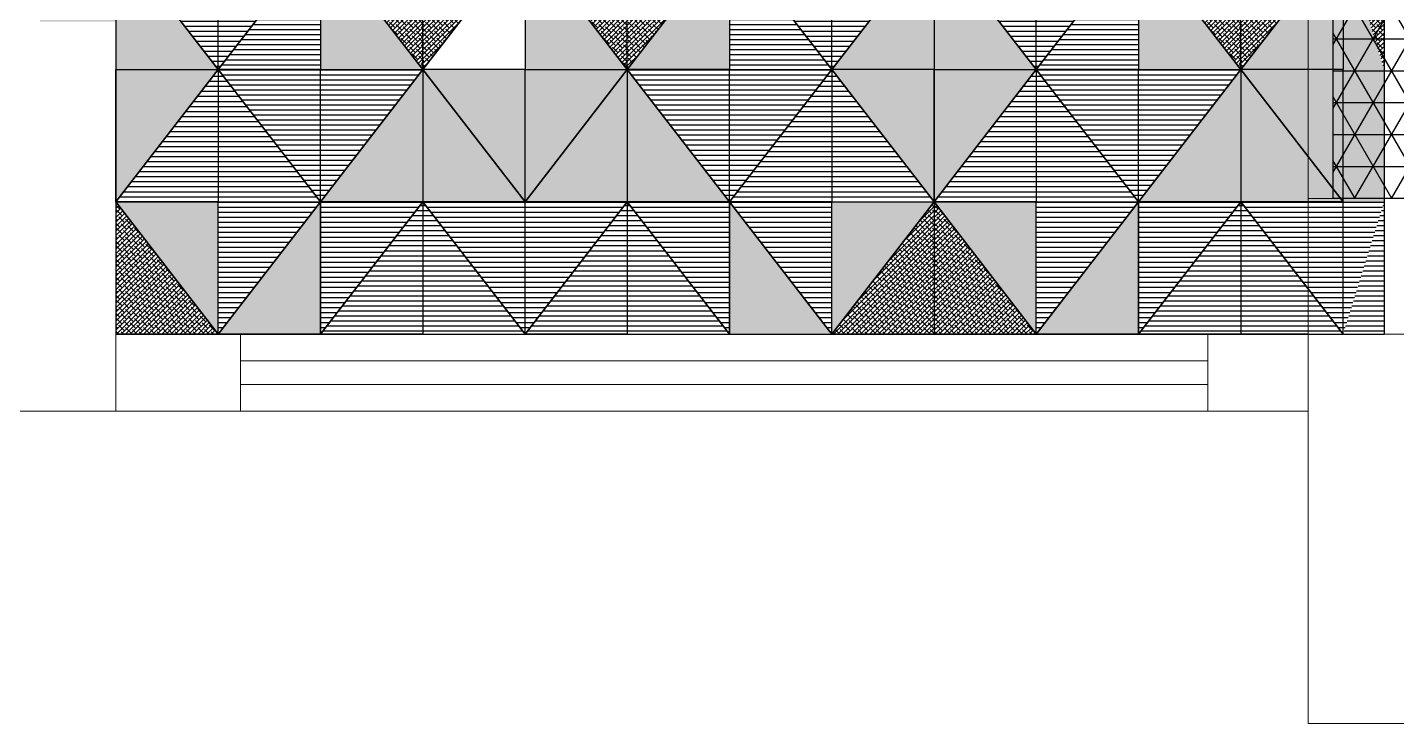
# Model space of a CAD drawing. Header units: millimetres. Extents: x 86441 to 190201, y 16532 to 98188.
# Drawn here: x 159692 to 163781, y 63882 to 65963 of the extents above; entities that cross this region are included whole.
import ezdxf

# ---------------------------------------------------------------- set-up
doc = ezdxf.new("R2010")
doc.units = ezdxf.units.MM
doc.header["$LTSCALE"] = 0.1
doc.layers.add('COLUMN', color=1, linetype='Continuous', lineweight=0)
doc.layers.add('WINDOW', color=5, linetype='Continuous', lineweight=0)
pattern_1 = [(0, (67436.937, 53276.83), (0, 15), [])]
pattern_2 = [(0, (66822.332, 52531.39), (0, 15), [])]
pattern_3 = [(45, (69158.518, 54046.8295), (-6.7351921, 6.7351921), []), (135, (69158.518, 54046.8295), (-20.2055763, 6.7351921), [23.8125, -14.2875])]
pattern_4 = [(0, (65832.653, 53276.83), (0, 15), [])]
pattern_5 = [(0, (65218.048, 52531.39), (0, 15), [])]
pattern_6 = [(45, (67554.234, 54046.8295), (-6.7351921, 6.7351921), []), (135, (67554.234, 54046.8295), (-20.2055763, 6.7351921), [23.8125, -14.2875])]
pattern_7 = [(0, (69880.099, 53276.83), (0, 15), [])]
pattern_8 = [(0, (69265.494, 52531.39), (0, 15), [])]
pattern_9 = [(0, (71561.68, 52890.51), (0, 15), [])]
pattern_10 = [(0, (69876.285, 52135.95), (0, 15), [])]
pattern_11 = [(45, (71601.68, 54046.8295), (-6.7351921, 6.7351921), []), (135, (71601.68, 54046.8295), (-20.2055763, 6.7351921), [23.8125, -14.2875])]

msp = doc.modelspace()

# ---------------------------------------------------------------- hatches: boundary and pattern name
at = {"true_color": 0xb1a785, "transparency": 33554687}
h = msp.add_hatch(color=253, dxfattribs=at)
h.dxf.hatch_style = 1
h.paths.add_polyline_path([(159956.9, 66232.3), (159729.9, 66232.3), (159729.9, 65980), (159956.9, 65980)])
h.paths.add_polyline_path([(159956.9, 65836.8), (160262.3, 65836.8), (159956.9, 66232.3)])
at = {"true_color": 0x65502f, "transparency": 33554687}
h = msp.add_hatch(dxfattribs=at)
h.set_pattern_fill('_USER', color=59, scale=15, pattern_type=0)
h.set_pattern_definition(pattern_1)
h.paths.add_polyline_path([(159956.9, 66232.3), (160262.3, 66232.3), (160262.3, 65836.8)])
at = {"true_color": 0x242b7a, "transparency": 33554687}
h = msp.add_hatch(dxfattribs=at)
h.set_pattern_fill('_USER', color=177, scale=15, pattern_type=0)
h.set_pattern_definition(pattern_2)
h.paths.add_polyline_path([(160567.7, 66232.3), (160262.3, 65836.8), (160567.7, 65836.8)])
at = {"true_color": 0x65502f, "transparency": 33554687}
h = msp.add_hatch(dxfattribs=at)
h.set_pattern_fill('_USER', color=59, scale=15, pattern_type=0)
h.set_pattern_definition(pattern_1)
h.paths.add_polyline_path([(160567.7, 66232.3), (160262.3, 66232.3), (160262.3, 65836.8)])
at = {"true_color": 0xb1a785, "transparency": 33554687}
h = msp.add_hatch(color=253, dxfattribs=at)
h.dxf.hatch_style = 1
h.paths.add_polyline_path([(160567.7, 65836.8), (160873.1, 65836.8), (160567.7, 66232.3)])
at = {"true_color": 0x65502f, "transparency": 33554687}
h = msp.add_hatch(dxfattribs=at)
h.set_pattern_fill('ANSI38', color=59, scale=3)
h.set_pattern_definition(pattern_3)
h.paths.add_polyline_path([(160873.1, 65836.8), (160873.1, 66232.3), (160567.7, 66232.3)])
h = msp.add_hatch(dxfattribs=at)
h.set_pattern_fill('ANSI38', color=59, scale=3)
h.set_pattern_definition(pattern_3)
h.paths.add_polyline_path([(161178.5, 66232.3), (160873.1, 66232.3), (160873.1, 65836.8)])
h = msp.add_hatch(dxfattribs=at)
h.set_pattern_fill('ANSI38', color=59, scale=3)
h.set_pattern_definition(pattern_6)
h.paths.add_polyline_path([(161483.9, 65836.8), (161483.9, 66232.3), (161178.5, 66232.3)])
at = {"true_color": 0xb1a785, "transparency": 33554687}
h = msp.add_hatch(color=253, dxfattribs=at)
h.dxf.hatch_style = 1
h.paths.add_polyline_path([(161178.5, 65836.8), (161483.9, 65836.8), (161178.5, 66232.3)])
h = msp.add_hatch(color=253, dxfattribs=at)
h.dxf.hatch_style = 1
h.paths.add_polyline_path([(161789.3, 66232.3), (161483.9, 65836.8), (161789.3, 65836.8)])
at = {"true_color": 0x65502f, "transparency": 33554687}
h = msp.add_hatch(dxfattribs=at)
h.set_pattern_fill('ANSI38', color=59, scale=3)
h.set_pattern_definition(pattern_6)
h.paths.add_polyline_path([(161789.3, 66232.3), (161483.9, 66232.3), (161483.9, 65836.8)])
at = {"true_color": 0x242b7a, "transparency": 33554687}
h = msp.add_hatch(dxfattribs=at)
h.set_pattern_fill('_USER', color=177, scale=15, pattern_type=0)
h.set_pattern_definition(pattern_5)
h.paths.add_polyline_path([(161789.3, 65836.8), (162094.7, 65836.8), (161789.3, 66232.3)])
at = {"true_color": 0x65502f, "transparency": 33554687}
h = msp.add_hatch(dxfattribs=at)
h.set_pattern_fill('_USER', color=59, scale=15, pattern_type=0)
h.set_pattern_definition(pattern_4)
h.paths.add_polyline_path([(161789.3, 66232.3), (162094.7, 66232.3), (162094.7, 65836.8)])
h = msp.add_hatch(dxfattribs=at)
h.set_pattern_fill('_USER', color=59, scale=15, pattern_type=0)
h.set_pattern_definition(pattern_4)
h.paths.add_polyline_path([(162400.1, 66232.3), (162094.7, 66232.3), (162094.7, 65836.8)])
at = {"true_color": 0xb1a785, "transparency": 33554687}
h = msp.add_hatch(color=253, dxfattribs=at)
h.dxf.hatch_style = 1
h.paths.add_polyline_path([(162400.1, 66232.3), (162094.7, 65836.8), (162400.1, 65836.8)])
at = {"true_color": 0x65502f, "transparency": 33554687}
h = msp.add_hatch(dxfattribs=at)
h.set_pattern_fill('_USER', color=59, scale=15, pattern_type=0)
h.set_pattern_definition(pattern_7)
h.paths.add_polyline_path([(162400.1, 66232.3), (162705.5, 66232.3), (162705.5, 65836.8)])
at = {"true_color": 0xb1a785, "transparency": 33554687}
h = msp.add_hatch(color=253, dxfattribs=at)
h.dxf.hatch_style = 1
h.paths.add_polyline_path([(162400.1, 65836.8), (162705.5, 65836.8), (162400.1, 66232.3)])
at = {"true_color": 0x242b7a, "transparency": 33554687}
h = msp.add_hatch(dxfattribs=at)
h.set_pattern_fill('_USER', color=177, scale=15, pattern_type=0)
h.set_pattern_definition(pattern_8)
h.paths.add_polyline_path([(163010.9, 66232.3), (162705.5, 65836.8), (163010.9, 65836.8)])
at = {"true_color": 0x65502f, "transparency": 33554687}
h = msp.add_hatch(dxfattribs=at)
h.set_pattern_fill('_USER', color=59, scale=15, pattern_type=0)
h.set_pattern_definition(pattern_7)
h.paths.add_polyline_path([(163010.9, 66232.3), (162705.5, 66232.3), (162705.5, 65836.8)])
at = {"true_color": 0xb1a785, "transparency": 33554687}
h = msp.add_hatch(color=253, dxfattribs=at)
h.dxf.hatch_style = 1
h.paths.add_polyline_path([(163010.9, 65836.8), (163316.3, 65836.8), (163010.9, 66232.3)])
at = {"true_color": 0x65502f, "transparency": 33554687}
h = msp.add_hatch(dxfattribs=at)
h.set_pattern_fill('ANSI38', color=59, scale=3)
h.set_pattern_definition(pattern_11)
h.paths.add_polyline_path([(163316.3, 65836.8), (163316.3, 66232.3), (163010.9, 66232.3)])
h = msp.add_hatch(dxfattribs=at)
h.set_pattern_fill('ANSI38', color=59, scale=3)
h.set_pattern_definition(pattern_11)
h.paths.add_polyline_path([(163621.7, 66232.3), (163316.3, 66232.3), (163316.3, 65836.8)])
at = {"true_color": 0xb1a785, "transparency": 33554687}
h = msp.add_hatch(color=253, dxfattribs=at)
h.dxf.hatch_style = 1
h.paths.add_polyline_path([(163621.7, 66232.3), (163316.3, 65836.8), (163621.7, 65836.8)])
h = msp.add_hatch(color=253, dxfattribs=at)
h.dxf.hatch_style = 1
h.paths.add_polyline_path([(163621.7, 66232.3), (163743.9, 65836.8), (163621.7, 65836.8)])
at = {"true_color": 0x65502f, "transparency": 33554687}
h = msp.add_hatch(dxfattribs=at)
h.set_pattern_fill('ANSI38', color=59, scale=3)
h.set_pattern_definition(pattern_11)
h.paths.add_polyline_path([(163621.7, 66232.3), (163743.9, 66232.3), (163743.9, 65836.8)])
at = {"true_color": 0x004a5e, "transparency": 33554572}
h = msp.add_hatch(dxfattribs=at)
h.set_pattern_fill('NET3', color=138, scale=30)
h.set_pattern_definition([(0, (51581.665, 52688.68), (0, 95.25), []), (60, (51581.665, 52688.68), (-82.48892, 47.625), []), (120, (51581.665, 52688.68), (-82.48892, -47.625), [])])
h.paths.add_polyline_path([(163893.9, 66102.9), (163591.9, 66102.9), (163591.9, 65451), (163893.9, 65451)])
at = {"true_color": 0x65502f, "transparency": 33554687}
h = msp.add_hatch(dxfattribs=at)
h.set_pattern_fill('_USER', color=59, scale=15, pattern_type=0)
h.set_pattern_definition(pattern_1)
h.paths.add_polyline_path([(159956.9, 65441.4), (160262.3, 65441.4), (160262.3, 65836.8)])
at = {"true_color": 0xb1a785, "transparency": 33554687}
h = msp.add_hatch(color=253, dxfattribs=at)
h.dxf.hatch_style = 1
h.paths.add_polyline_path([(159956.9, 65441.4), (160262.3, 65836.8), (159956.9, 65836.8)])
at = {"true_color": 0x65502f, "transparency": 33554687}
h = msp.add_hatch(dxfattribs=at)
h.set_pattern_fill('_USER', color=59, scale=15, pattern_type=0)
h.set_pattern_definition([(0, (68507.728, 53156.83), (0, 15), [])])
h.paths.add_polyline_path([(160567.7, 65441.4), (160262.3, 65441.4), (160262.3, 65836.8)])
at = {"true_color": 0x242b7a, "transparency": 33554687}
h = msp.add_hatch(dxfattribs=at)
h.set_pattern_fill('_USER', color=177, scale=15, pattern_type=0)
h.set_pattern_definition(pattern_2)
h.paths.add_polyline_path([(160567.7, 65836.8), (160262.3, 65836.8), (160567.7, 65441.4)])
at = {"true_color": 0x66682c, "transparency": 33554687}
h = msp.add_hatch(color=77, dxfattribs=at)
h.dxf.hatch_style = 1
h.paths.add_polyline_path([(160567.7, 65441.4), (160873.1, 65441.4), (160873.1, 65836.8)])
at = {"true_color": 0x242b7a, "transparency": 33554687}
h = msp.add_hatch(dxfattribs=at)
h.set_pattern_fill('_USER', color=177, scale=15, pattern_type=0)
h.set_pattern_definition([(0, (68113.123, 52531.39), (0, 15), [])])
h.paths.add_polyline_path([(160873.1, 65836.8), (160567.7, 65836.8), (160567.7, 65441.4)])
at = {"true_color": 0x66682c, "transparency": 33554687}
h = msp.add_hatch(color=77, dxfattribs=at)
h.dxf.hatch_style = 1
h.paths.add_polyline_path([(161178.5, 65441.4), (160873.1, 65441.4), (160873.1, 65836.8)])
at = {"true_color": 0xb1a785, "transparency": 33554687}
h = msp.add_hatch(color=253, dxfattribs=at)
h.dxf.hatch_style = 1
h.paths.add_polyline_path([(161178.5, 65836.8), (160873.1, 65836.8), (161178.5, 65441.4)])
at = {"true_color": 0x66682c, "transparency": 33554687}
h = msp.add_hatch(color=77, dxfattribs=at)
h.dxf.hatch_style = 1
h.paths.add_polyline_path([(161178.5, 65441.4), (161483.9, 65441.4), (161483.9, 65836.8)])
at = {"true_color": 0xb1a785, "transparency": 33554687}
h = msp.add_hatch(color=253, dxfattribs=at)
h.dxf.hatch_style = 1
h.paths.add_polyline_path([(161178.5, 65441.4), (161483.9, 65836.8), (161178.5, 65836.8)])
at = {"true_color": 0x66682c, "transparency": 33554687}
h = msp.add_hatch(color=77, dxfattribs=at)
h.dxf.hatch_style = 1
h.paths.add_polyline_path([(161789.3, 65441.4), (161483.9, 65441.4), (161483.9, 65836.8)])
at = {"true_color": 0x242b7a, "transparency": 33554687}
h = msp.add_hatch(dxfattribs=at)
h.set_pattern_fill('_USER', color=177, scale=15, pattern_type=0)
h.set_pattern_definition([(0, (66508.838, 52531.39), (0, 15), [])])
h.paths.add_polyline_path([(161789.3, 65836.8), (161483.9, 65836.8), (161789.3, 65441.4)])
at = {"true_color": 0x65502f, "transparency": 33554687}
h = msp.add_hatch(dxfattribs=at)
h.set_pattern_fill('_USER', color=59, scale=15, pattern_type=0)
h.set_pattern_definition([(0, (66903.443, 53156.83), (0, 15), [])])
h.paths.add_polyline_path([(161789.3, 65441.4), (162094.7, 65441.4), (162094.7, 65836.8)])
at = {"true_color": 0x242b7a, "transparency": 33554687}
h = msp.add_hatch(dxfattribs=at)
h.set_pattern_fill('_USER', color=177, scale=15, pattern_type=0)
h.set_pattern_definition(pattern_5)
h.paths.add_polyline_path([(161789.3, 65441.4), (162094.7, 65836.8), (161789.3, 65836.8)])
at = {"true_color": 0x65502f, "transparency": 33554687}
h = msp.add_hatch(dxfattribs=at)
h.set_pattern_fill('_USER', color=59, scale=15, pattern_type=0)
h.set_pattern_definition(pattern_4)
h.paths.add_polyline_path([(162400.1, 65441.4), (162094.7, 65441.4), (162094.7, 65836.8)])
at = {"true_color": 0xb1a785, "transparency": 33554687}
h = msp.add_hatch(color=253, dxfattribs=at)
h.dxf.hatch_style = 1
h.paths.add_polyline_path([(162400.1, 65836.8), (162094.7, 65836.8), (162400.1, 65441.4)])
at = {"true_color": 0x65502f, "transparency": 33554687}
h = msp.add_hatch(dxfattribs=at)
h.set_pattern_fill('_USER', color=59, scale=15, pattern_type=0)
h.set_pattern_definition(pattern_7)
h.paths.add_polyline_path([(162400.1, 65441.4), (162705.5, 65441.4), (162705.5, 65836.8)])
at = {"true_color": 0xb1a785, "transparency": 33554687}
h = msp.add_hatch(color=253, dxfattribs=at)
h.dxf.hatch_style = 1
h.paths.add_polyline_path([(162400.1, 65441.4), (162705.5, 65836.8), (162400.1, 65836.8)])
at = {"true_color": 0x65502f, "transparency": 33554687}
h = msp.add_hatch(dxfattribs=at)
h.set_pattern_fill('_USER', color=59, scale=15, pattern_type=0)
h.set_pattern_definition([(0, (70950.89, 53156.83), (0, 15), [])])
h.paths.add_polyline_path([(163010.9, 65441.4), (162705.5, 65441.4), (162705.5, 65836.8)])
at = {"true_color": 0x242b7a, "transparency": 33554687}
h = msp.add_hatch(dxfattribs=at)
h.set_pattern_fill('_USER', color=177, scale=15, pattern_type=0)
h.set_pattern_definition(pattern_8)
h.paths.add_polyline_path([(163010.9, 65836.8), (162705.5, 65836.8), (163010.9, 65441.4)])
at = {"true_color": 0x66682c, "transparency": 33554687}
h = msp.add_hatch(color=77, dxfattribs=at)
h.dxf.hatch_style = 1
h.paths.add_polyline_path([(163010.9, 65441.4), (163316.3, 65441.4), (163316.3, 65836.8)])
at = {"true_color": 0x242b7a, "transparency": 33554687}
h = msp.add_hatch(dxfattribs=at)
h.set_pattern_fill('_USER', color=177, scale=15, pattern_type=0)
h.set_pattern_definition([(0, (70556.285, 52531.39), (0, 15), [])])
h.paths.add_polyline_path([(163316.3, 65836.8), (163010.9, 65836.8), (163010.9, 65441.4)])
at = {"true_color": 0x66682c, "transparency": 33554687}
h = msp.add_hatch(color=77, dxfattribs=at)
h.dxf.hatch_style = 1
h.paths.add_polyline_path([(163621.7, 65441.4), (163316.3, 65441.4), (163316.3, 65836.8)])
at = {"true_color": 0xb1a785, "transparency": 33554687}
h = msp.add_hatch(color=253, dxfattribs=at)
h.dxf.hatch_style = 1
h.paths.add_polyline_path([(163621.7, 65836.8), (163316.3, 65836.8), (163621.7, 65441.4)])
h = msp.add_hatch(color=253, dxfattribs=at)
h.dxf.hatch_style = 1
h.paths.add_polyline_path([(163621.7, 65836.8), (163743.9, 65836.8), (163621.7, 65441.4)])
at = {"true_color": 0x66682c, "transparency": 33554687}
h = msp.add_hatch(color=77, dxfattribs=at)
h.dxf.hatch_style = 1
h.paths.add_polyline_path([(163621.7, 65441.4), (163743.9, 65441.4), (163743.9, 65836.8)])
at = {"true_color": 0x65502f, "transparency": 33554687}
h = msp.add_hatch(dxfattribs=at)
h.set_pattern_fill('ANSI38', color=59, scale=3)
h.set_pattern_definition([(45, (68242.332, 54111.39), (-6.7351921, 6.7351921), []), (135, (68242.332, 54111.39), (-20.2055763, 6.7351921), [23.8125, -14.2875])])
h.paths.add_polyline_path([(159956.9, 65441.4), (159956.9, 65046), (160262.3, 65046)])
at = {"true_color": 0x66682c, "transparency": 33554687}
h = msp.add_hatch(color=77, dxfattribs=at)
h.dxf.hatch_style = 1
h.paths.add_polyline_path([(159956.9, 65441.4), (160262.3, 65441.4), (160262.3, 65046)])
at = {"true_color": 0x65502f, "transparency": 33554687}
h = msp.add_hatch(dxfattribs=at)
h.set_pattern_fill('_USER', color=59, scale=15, pattern_type=0)
h.set_pattern_definition([(0, (68507.728, 52165.95), (0, 15), [])])
h.paths.add_polyline_path([(160567.7, 65441.4), (160262.3, 65441.4), (160262.3, 65046)])
at = {"true_color": 0xb1a785, "transparency": 33554687}
h = msp.add_hatch(color=253, dxfattribs=at)
h.dxf.hatch_style = 1
h.paths.add_polyline_path([(160567.7, 65441.4), (160262.3, 65046), (160567.7, 65046)])
at = {"true_color": 0x65502f, "transparency": 33554687}
h = msp.add_hatch(dxfattribs=at)
h.set_pattern_fill('_USER', color=59, scale=15, pattern_type=0)
h.set_pattern_definition([(0, (68813.123, 52165.95), (0, 15), [])])
h.paths.add_polyline_path([(160873.1, 65441.4), (160567.7, 65441.4), (160567.7, 65046)])
h = msp.add_hatch(dxfattribs=at)
h.set_pattern_fill('_USER', color=59, scale=15, pattern_type=0)
h.set_pattern_definition([(0, (68020.099, 52890.51), (0, 15), [])])
h.paths.add_polyline_path([(160567.7, 65046), (160873.1, 65046), (160873.1, 65441.4)])
h = msp.add_hatch(dxfattribs=at)
h.set_pattern_fill('_USER', color=59, scale=15, pattern_type=0)
h.set_pattern_definition([(0, (69118.518, 52890.51), (0, 15), [])])
h.paths.add_polyline_path([(161178.5, 65046), (160873.1, 65046), (160873.1, 65441.4)])
at = {"true_color": 0x242b7a, "transparency": 33554687}
h = msp.add_hatch(dxfattribs=at)
h.set_pattern_fill('_USER', color=177, scale=15, pattern_type=0)
h.set_pattern_definition([(0, (67433.123, 52135.95), (0, 15), [])])
h.paths.add_polyline_path([(161178.5, 65441.4), (160873.1, 65441.4), (161178.5, 65046)])
at = {"true_color": 0x65502f, "transparency": 33554687}
h = msp.add_hatch(dxfattribs=at)
h.set_pattern_fill('_USER', color=59, scale=15, pattern_type=0)
h.set_pattern_definition([(0, (67514.234, 52890.51), (0, 15), [])])
h.paths.add_polyline_path([(161178.5, 65046), (161483.9, 65046), (161483.9, 65441.4)])
at = {"true_color": 0x242b7a, "transparency": 33554687}
h = msp.add_hatch(dxfattribs=at)
h.set_pattern_fill('_USER', color=177, scale=15, pattern_type=0)
h.set_pattern_definition([(0, (65828.838, 52135.95), (0, 15), [])])
h.paths.add_polyline_path([(161178.5, 65046), (161483.9, 65441.4), (161178.5, 65441.4)])
at = {"true_color": 0x65502f, "transparency": 33554687}
h = msp.add_hatch(dxfattribs=at)
h.set_pattern_fill('_USER', color=59, scale=15, pattern_type=0)
h.set_pattern_definition([(0, (67208.838, 52165.95), (0, 15), [])])
h.paths.add_polyline_path([(161483.9, 65441.4), (161789.3, 65441.4), (161789.3, 65046)])
h = msp.add_hatch(dxfattribs=at)
h.set_pattern_fill('_USER', color=59, scale=15, pattern_type=0)
h.set_pattern_definition([(0, (66415.815, 52890.51), (0, 15), [])])
h.paths.add_polyline_path([(161789.3, 65046), (161483.9, 65046), (161483.9, 65441.4)])
h = msp.add_hatch(dxfattribs=at)
h.set_pattern_fill('_USER', color=59, scale=15, pattern_type=0)
h.set_pattern_definition([(0, (66903.443, 52165.95), (0, 15), [])])
h.paths.add_polyline_path([(161789.3, 65441.4), (162094.7, 65441.4), (162094.7, 65046)])
at = {"true_color": 0xb1a785, "transparency": 33554687}
h = msp.add_hatch(color=253, dxfattribs=at)
h.dxf.hatch_style = 1
h.paths.add_polyline_path([(161789.3, 65046), (162094.7, 65046), (161789.3, 65441.4)])
at = {"true_color": 0x65502f, "transparency": 33554687}
h = msp.add_hatch(dxfattribs=at)
h.set_pattern_fill('ANSI38', color=59, scale=3)
h.set_pattern_definition([(45, (66638.048, 54111.39), (-6.7351921, 6.7351921), []), (135, (66638.048, 54111.39), (-20.2055763, 6.7351921), [23.8125, -14.2875])])
h.paths.add_polyline_path([(162094.7, 65046), (162400.1, 65046), (162400.1, 65441.4)])
at = {"true_color": 0x66682c, "transparency": 33554687}
h = msp.add_hatch(color=77, dxfattribs=at)
h.dxf.hatch_style = 1
h.paths.add_polyline_path([(162400.1, 65441.4), (162094.7, 65441.4), (162094.7, 65046)])
at = {"true_color": 0x65502f, "transparency": 33554687}
h = msp.add_hatch(dxfattribs=at)
h.set_pattern_fill('ANSI38', color=59, scale=3)
h.set_pattern_definition([(45, (70685.494, 54111.39), (-6.7351921, 6.7351921), []), (135, (70685.494, 54111.39), (-20.2055763, 6.7351921), [23.8125, -14.2875])])
h.paths.add_polyline_path([(162400.1, 65441.4), (162400.1, 65046), (162705.5, 65046)])
at = {"true_color": 0x66682c, "transparency": 33554687}
h = msp.add_hatch(color=77, dxfattribs=at)
h.dxf.hatch_style = 1
h.paths.add_polyline_path([(162400.1, 65441.4), (162705.5, 65441.4), (162705.5, 65046)])
at = {"true_color": 0x65502f, "transparency": 33554687}
h = msp.add_hatch(dxfattribs=at)
h.set_pattern_fill('_USER', color=59, scale=15, pattern_type=0)
h.set_pattern_definition([(0, (70950.89, 52165.95), (0, 15), [])])
h.paths.add_polyline_path([(163010.9, 65441.4), (162705.5, 65441.4), (162705.5, 65046)])
at = {"true_color": 0xb1a785, "transparency": 33554687}
h = msp.add_hatch(color=253, dxfattribs=at)
h.dxf.hatch_style = 1
h.paths.add_polyline_path([(163010.9, 65441.4), (162705.5, 65046), (163010.9, 65046)])
at = {"true_color": 0x65502f, "transparency": 33554687}
h = msp.add_hatch(dxfattribs=at)
h.set_pattern_fill('_USER', color=59, scale=15, pattern_type=0)
h.set_pattern_definition([(0, (71256.285, 52165.95), (0, 15), [])])
h.paths.add_polyline_path([(163316.3, 65441.4), (163010.9, 65441.4), (163010.9, 65046)])
h = msp.add_hatch(dxfattribs=at)
h.set_pattern_fill('_USER', color=59, scale=15, pattern_type=0)
h.set_pattern_definition([(0, (70463.261, 52890.51), (0, 15), [])])
h.paths.add_polyline_path([(163010.9, 65046), (163316.3, 65046), (163316.3, 65441.4)])
h = msp.add_hatch(dxfattribs=at)
h.set_pattern_fill('_USER', color=59, scale=15, pattern_type=0)
h.set_pattern_definition(pattern_9)
h.paths.add_polyline_path([(163621.7, 65046), (163316.3, 65046), (163316.3, 65441.4)])
at = {"true_color": 0x242b7a, "transparency": 33554687}
h = msp.add_hatch(dxfattribs=at)
h.set_pattern_fill('_USER', color=177, scale=15, pattern_type=0)
h.set_pattern_definition(pattern_10)
h.paths.add_polyline_path([(163621.7, 65441.4), (163316.3, 65441.4), (163621.7, 65046)])
h = msp.add_hatch(dxfattribs=at)
h.set_pattern_fill('_USER', color=177, scale=15, pattern_type=0)
h.set_pattern_definition(pattern_10)
h.paths.add_polyline_path([(163621.7, 65441.4), (163743.9, 65441.4), (163621.7, 65046)])
at = {"true_color": 0x65502f, "transparency": 33554687}
h = msp.add_hatch(dxfattribs=at)
h.set_pattern_fill('_USER', color=59, scale=15, pattern_type=0)
h.set_pattern_definition(pattern_9)
h.paths.add_polyline_path([(163621.7, 65046), (163743.9, 65046), (163743.9, 65441.4)])

# ---------------------------------------------------------------- linework, layer by layer
at = {"color": 25, "lineweight": 9, "transparency": 33554687}
for p, q in [((163516.9, 65451), (163516.9, 74359)), ((163516.9, 65451), (163516.9, 67104)), ((163591.9, 67029), (163591.9, 65451))]:
    msp.add_line(p, q, dxfattribs=at)
at = {"transparency": 33554687}
for p, q in [((163743.9, 67966), (163743.9, 65046)), ((163591.9, 65451), (163591.9, 67029)), ((159956.9, 65046), (163516.9, 65046))]:
    msp.add_line(p, q, dxfattribs=at)
at = {"color": 4, "lineweight": 18, "transparency": 33554687}
msp.add_line((163743.9, 65046), (163743.9, 67966), dxfattribs=at)
at = {"color": 7, "true_color": 0xffffff, "transparency": 33554687}
for p, q in [((159956.9, 65946), (159956.9, 65646)), ((159956.9, 65946), (159956.9, 65646)), ((162400.1, 65946), (162400.1, 65646)), ((162400.1, 65946), (162400.1, 65646)), ((162400.1, 65946), (162400.1, 65646)), ((162400.1, 65946), (162400.1, 65646)), ((159956.9, 65646), (159956.9, 65346)), ((159956.9, 65646), (159956.9, 65346)), ((162400.1, 65646), (162400.1, 65346)), ((162400.1, 65646), (162400.1, 65346)), ((162400.1, 65646), (162400.1, 65346)), ((162400.1, 65646), (162400.1, 65346)), ((159956.9, 65346), (159956.9, 65046)), ((159956.9, 65346), (159956.9, 65046)), ((161536.9, 65346), (161536.9, 65346)), ((162400.1, 65346), (162400.1, 65046)), ((162400.1, 65346), (162400.1, 65046)), ((162400.1, 65346), (162400.1, 65046)), ((162400.1, 65346), (162400.1, 65046)), ((160256.9, 65046), (159956.9, 65046)), ((160556.9, 65046), (160256.9, 65046)), ((161800.1, 65046), (162100.1, 65046)), ((162100.1, 65046), (162400.1, 65046)), ((162700.1, 65046), (162400.1, 65046)), ((163000.1, 65046), (162700.1, 65046)), ((162836.9, 65046), (162836.9, 65046)), ((163216.9, 65046), (162916.9, 65046)), ((163516.9, 65046), (163216.9, 65046)), ((163621.7, 65046), (163743.9, 65046))]:
    msp.add_line(p, q, dxfattribs=at)
at = {"color": 18, "lineweight": 5, "true_color": 0x000000, "transparency": 33554687}
for p, q in [((163621.7, 65046), (159956.9, 65046)), ((159956.9, 64816), (163516.9, 64816))]:
    msp.add_line(p, q, dxfattribs=at)
at = {"color": 18, "true_color": 0x000000, "transparency": 33554687}
msp.add_line((159956.9, 65046), (163516.9, 65046), dxfattribs=at)
at = {"color": 253, "true_color": 0xb1a785, "transparency": 33554687}
for points in [[(160262.3, 65836.8), (160262.3, 66232.3), (159956.9, 66232.3)], [(159956.9, 66232.3), (159956.9, 65836.8), (160262.3, 65836.8)], [(160567.7, 66232.3), (160567.7, 65836.8), (160262.3, 65836.8)], [(160262.3, 65836.8), (160262.3, 66232.3), (160567.7, 66232.3)], [(160567.7, 66232.3), (160567.7, 65836.8), (160873.1, 65836.8)], [(160873.1, 65836.8), (160873.1, 66232.3), (160567.7, 66232.3)], [(160873.1, 65836.8), (160873.1, 66232.3), (161178.5, 66232.3)], [(161178.5, 66232.3), (161178.5, 65836.8), (160873.1, 65836.8)], [(161483.9, 65836.8), (161483.9, 66232.3), (161178.5, 66232.3)], [(161178.5, 66232.3), (161178.5, 65836.8), (161483.9, 65836.8)], [(161789.3, 66232.3), (161789.3, 65836.8), (161483.9, 65836.8)], [(161483.9, 65836.8), (161483.9, 66232.3), (161789.3, 66232.3)], [(161789.3, 66232.3), (161789.3, 65836.8), (162094.7, 65836.8)], [(162094.7, 65836.8), (162094.7, 66232.3), (161789.3, 66232.3)], [(162094.7, 65836.8), (162094.7, 66232.3), (162400.1, 66232.3)], [(162400.1, 66232.3), (162400.1, 65836.8), (162094.7, 65836.8)], [(162705.5, 65836.8), (162705.5, 66232.3), (162400.1, 66232.3)], [(162400.1, 66232.3), (162400.1, 65836.8), (162705.5, 65836.8)], [(163010.9, 66232.3), (163010.9, 65836.8), (162705.5, 65836.8)], [(162705.5, 65836.8), (162705.5, 66232.3), (163010.9, 66232.3)], [(163010.9, 66232.3), (163010.9, 65836.8), (163316.3, 65836.8)], [(163316.3, 65836.8), (163316.3, 66232.3), (163010.9, 66232.3)], [(163316.3, 65836.8), (163316.3, 66232.3), (163621.7, 66232.3)], [(163621.7, 66232.3), (163621.7, 65836.8), (163316.3, 65836.8)], [(160262.3, 65836.8), (160262.3, 65441.4), (159956.9, 65441.4)], [(159956.9, 65441.4), (159956.9, 65836.8), (160262.3, 65836.8)], [(160262.3, 65836.8), (160262.3, 65441.4), (160567.7, 65441.4)], [(160567.7, 65441.4), (160567.7, 65836.8), (160262.3, 65836.8)], [(160567.7, 65441.4), (160567.7, 65836.8), (160873.1, 65836.8)], [(161178.5, 65441.4), (161178.5, 65836.8), (160873.1, 65836.8)], [(161178.5, 65441.4), (161178.5, 65836.8), (161483.9, 65836.8)], [(161789.3, 65441.4), (161789.3, 65836.8), (161483.9, 65836.8)], [(162094.7, 65836.8), (162094.7, 65441.4), (161789.3, 65441.4)], [(161789.3, 65441.4), (161789.3, 65836.8), (162094.7, 65836.8)], [(162094.7, 65836.8), (162094.7, 65441.4), (162400.1, 65441.4)], [(162400.1, 65441.4), (162400.1, 65836.8), (162094.7, 65836.8)], [(162705.5, 65836.8), (162705.5, 65441.4), (162400.1, 65441.4)], [(162400.1, 65441.4), (162400.1, 65836.8), (162705.5, 65836.8)], [(162705.5, 65836.8), (162705.5, 65441.4), (163010.9, 65441.4)], [(163010.9, 65441.4), (163010.9, 65836.8), (162705.5, 65836.8)], [(163010.9, 65441.4), (163010.9, 65836.8), (163316.3, 65836.8)], [(163621.7, 65441.4), (163621.7, 65836.8), (163316.3, 65836.8)], [(159956.9, 65441.4), (159956.9, 65046), (160262.3, 65046)], [(160262.3, 65046), (160262.3, 65441.4), (160567.7, 65441.4)], [(160567.7, 65441.4), (160567.7, 65046), (160262.3, 65046)], [(160567.7, 65046), (160567.7, 65441.4), (160873.1, 65441.4)], [(160873.1, 65441.4), (160873.1, 65046), (160567.7, 65046)], [(160873.1, 65441.4), (160873.1, 65046), (161178.5, 65046)], [(161178.5, 65046), (161178.5, 65441.4), (160873.1, 65441.4)], [(161483.9, 65441.4), (161483.9, 65046), (161178.5, 65046)], [(161178.5, 65046), (161178.5, 65441.4), (161483.9, 65441.4)], [(161789.3, 65046), (161789.3, 65441.4), (161483.9, 65441.4)], [(161483.9, 65441.4), (161483.9, 65046), (161789.3, 65046)], [(162094.7, 65046), (162094.7, 65441.4), (161789.3, 65441.4)], [(161789.3, 65441.4), (161789.3, 65046), (162094.7, 65046)], [(162400.1, 65441.4), (162400.1, 65046), (162094.7, 65046)], [(162400.1, 65441.4), (162400.1, 65046), (162705.5, 65046)], [(162705.5, 65046), (162705.5, 65441.4), (163010.9, 65441.4)], [(163010.9, 65441.4), (163010.9, 65046), (162705.5, 65046)], [(163010.9, 65046), (163010.9, 65441.4), (163316.3, 65441.4)], [(163316.3, 65441.4), (163316.3, 65046), (163010.9, 65046)], [(163316.3, 65441.4), (163316.3, 65046), (163621.7, 65046)], [(163621.7, 65046), (163621.7, 65441.4), (163316.3, 65441.4)]]:
    msp.add_lwpolyline(points, close=True, dxfattribs=at)
at = {"color": 18, "lineweight": 0, "true_color": 0x000000, "transparency": 33554687}
msp.add_lwpolyline([(163591.9, 65451), (163893.9, 65451), (163893.9, 66102.9), (163591.9, 66102.9)], close=True, dxfattribs=at)
at = {"color": 77, "true_color": 0x66682c, "transparency": 33554687}
for points in [[(160873.1, 65836.8), (160873.1, 65441.4), (160567.7, 65441.4)], [(160873.1, 65836.8), (160873.1, 65441.4), (161178.5, 65441.4)], [(161483.9, 65836.8), (161483.9, 65441.4), (161178.5, 65441.4)], [(161483.9, 65836.8), (161483.9, 65441.4), (161789.3, 65441.4)], [(163316.3, 65836.8), (163316.3, 65441.4), (163010.9, 65441.4)], [(163316.3, 65836.8), (163316.3, 65441.4), (163621.7, 65441.4)], [(160262.3, 65046), (160262.3, 65441.4), (159956.9, 65441.4)], [(162094.7, 65046), (162094.7, 65441.4), (162400.1, 65441.4)], [(162705.5, 65046), (162705.5, 65441.4), (162400.1, 65441.4)]]:
    msp.add_lwpolyline(points, close=True, dxfattribs=at)
at = {"layer": 'COLUMN', "transparency": 33554687}
for p, q in [((159956.9, 64816), (159956.9, 65980)), ((163516.9, 65046), (163516.9, 65451)), ((163516.9, 65451), (163818.9, 65451)), ((163516.9, 65046), (163516.9, 63882)), ((163516.9, 65046), (163818.9, 65046)), ((163516.9, 65046), (163516.9, 63882)), ((159654.9, 64816), (159956.9, 64816)), ((163516.9, 63882), (163818.9, 63882)), ((163516.9, 63882), (163818.9, 63882))]:
    msp.add_line(p, q, dxfattribs=at)
at = {"layer": 'WINDOW', "transparency": 33554687}
for p, q in [((160328.9, 64816), (160328.9, 65046)), ((163217.9, 65046), (163217.9, 64816)), ((160328.9, 64966), (163217.9, 64966)), ((160328.9, 64896), (163217.9, 64896))]:
    msp.add_line(p, q, dxfattribs=at)

doc.saveas('drawing.dxf')
